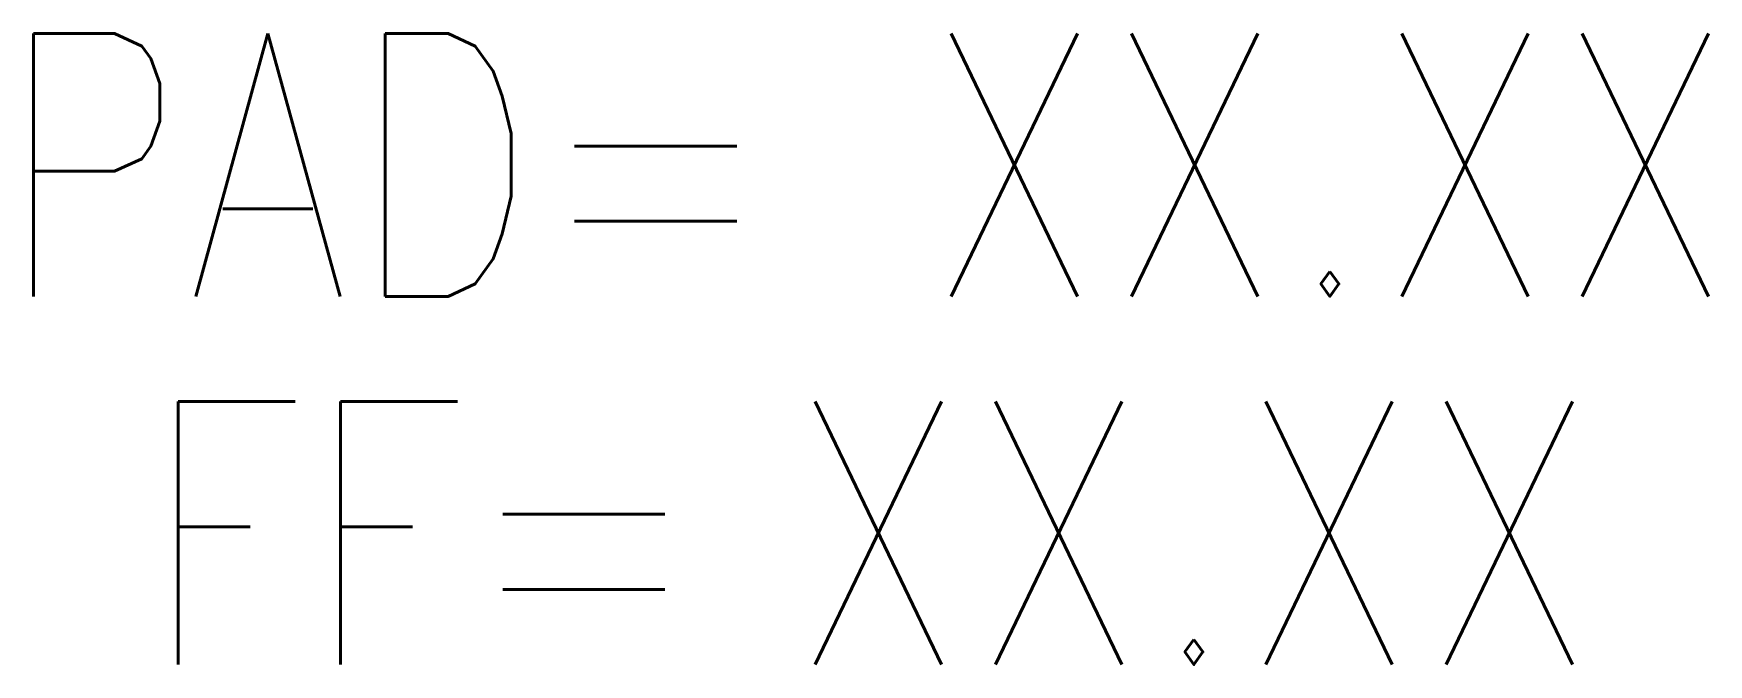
# Model space of a CAD drawing. Header units: feet. Extents: x 0.014 to 0.651, y 0 to 0.24.
import ezdxf

# ---------------------------------------------------------------- set-up
doc = ezdxf.new("R2010")
doc.units = ezdxf.units.FT
doc.header["$LTSCALE"] = 100
doc.header["$MEASUREMENT"] = 0
doc.styles.add('L100', font='simplex.shx', dxfattribs={"width": 0.8, "height": 0.1})

msp = doc.modelspace()

# ---------------------------------------------------------------- texts
at = {"style": 'L100', "width": 0.8}
for s, p in [('PAD=', (0, 0.14)), ('FF=', (0.055, 0))]:
    msp.add_text(s, height=0.1, dxfattribs=at).set_placement(p)
for p in [(0.35245, 0.14), (0.30072, 0)]:
    msp.add_attdef('XX.XX', p, 'VALUE', height=0.1, dxfattribs=at)

doc.saveas('drawing.dxf')
